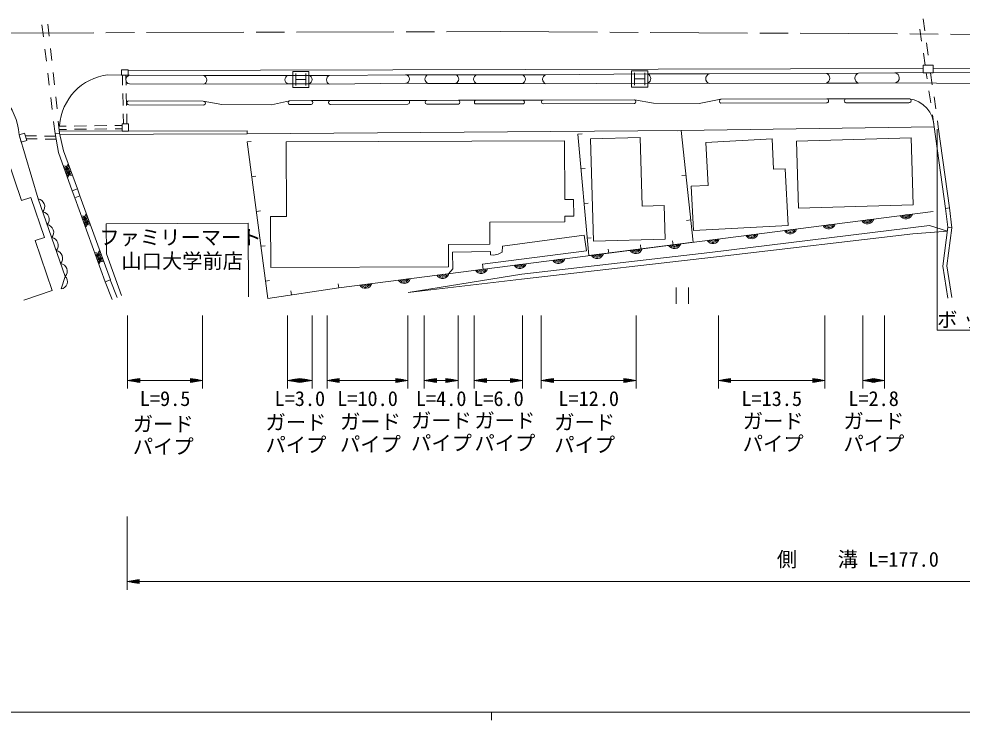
# Model space of a CAD drawing. Units: millimetres, scale not verified. Extents: x 40000 to 680000, y 20000 to 380000.
# Drawn here: x 109717 to 226012, y 204000 to 290405 of the extents above; entities that cross this region are included whole.
import ezdxf
from ezdxf.enums import TextEntityAlignment as Align

# ---------------------------------------------------------------- set-up
doc = ezdxf.new("R2010")
doc.units = ezdxf.units.MM
doc.header["$LTSCALE"] = 1000
doc.linetypes.add('CHAIN', pattern=[18.5, 12, -1.5, 3.5, -1.5])
for name, color, linetype, lineweight in [('M-BGD', 7, 'Continuous', 13), ('M-BMK', 2, 'CHAIN', 13), ('M-STR-HTXT', 7, 'Continuous', 13), ('M-STR-STRC', 7, 'Continuous', 13), ('M-STR-STRD', 7, 'Continuous', 13), ('M-TTL-BAND', 7, 'Continuous', 13)]:
    doc.layers.add(name, color=color, linetype=linetype, lineweight=lineweight)
doc.styles.add('ＭＳ ゴシック', font='')
doc.styles.get('ＭＳ ゴシック').set_extended_font_data('MS Gothic')

msp = doc.modelspace()

# ---------------------------------------------------------------- linework, layer by layer
at = {"layer": 'M-BGD'}
for p, q in [((112746, 288182), (112566, 289671)), ((113448, 288259), (113286, 289750)), ((221188, 290405), (221398, 288920)), ((221019, 287667), (220801, 289151)), ((221608, 287434), (221817, 285949)), ((113106, 285204), (112926, 286693)), ((113772, 285277), (113610, 286768)), ((221455, 284699), (221237, 286183)), ((114096, 282294), (113934, 283785)), ((123164, 284029), (221200, 284299)), ((221702, 283022), (221592, 283768)), ((222125, 283769), (222335, 282284)), ((113465, 282225), (113285, 283715)), ((122511, 282223), (122483, 283485)), ((122938, 282221), (122910, 283480)), ((123343, 282385), (132477, 282340)), ((132477, 282340), (142889, 282389)), ((142889, 282389), (145460, 282411)), ((145460, 282411), (148011, 282376)), ((148011, 282376), (157433, 282465)), ((157433, 282465), (160128, 282456)), ((160128, 282456), (163608, 282456)), ((163608, 282456), (166158, 282456)), ((166158, 282456), (171789, 282456)), ((171789, 282456), (174679, 282415)), ((174679, 282415), (187271, 282503)), ((187271, 282503), (194850, 282439)), ((194850, 282439), (209282, 282495)), ((209282, 282495), (213251, 282492)), ((213251, 282492), (217744, 282536)), ((217744, 282536), (227958, 282454)), ((222138, 280054), (221920, 281538)), ((113825, 279247), (113645, 280736)), ((114419, 279312), (114258, 280803)), ((122567, 279724), (122534, 281224)), ((122994, 279722), (122961, 281222)), ((123282, 280293), (132456, 280266)), ((143076, 280323), (145787, 280330)), ((145787, 280330), (148123, 280336)), ((148107, 280336), (157666, 280360)), ((157666, 280360), (160012, 280366)), ((160012, 280366), (163931, 280376)), ((163931, 280376), (166111, 280382)), ((166096, 280382), (171820, 280396)), ((171819, 280396), (174347, 280403)), ((174347, 280403), (185601, 280431)), ((196269, 280506), (209322, 280541)), ((209322, 280541), (211724, 280547)), ((211724, 280547), (219445, 280568)), ((222545, 280799), (222755, 279313)), ((123281, 279817), (132455, 279790)), ((143077, 279859), (145765, 279866)), ((148109, 279872), (157680, 279896)), ((160020, 279902), (163917, 279912)), ((166104, 279918), (171790, 279932)), ((174343, 279939), (185603, 279967)), ((196270, 280014), (209301, 280049)), ((211680, 280055), (219447, 280076)), ((122618, 277462), (122590, 278724)), ((123045, 277463), (123017, 278722)), ((222573, 277086), (222356, 278570)), ((114185, 276269), (114005, 277758)), ((114743, 276329), (114581, 277821)), ((115549, 277189), (114651, 277179)), ((115572, 276783), (114695, 276773)), ((118049, 277218), (116549, 277201)), ((118072, 276812), (116572, 276795)), ((120549, 277247), (119049, 277229)), ((120572, 276841), (119072, 276823)), ((122448, 277268), (121549, 277258)), ((122449, 276862), (121572, 276852)), ((223944, 267039), (222573, 277086)), ((222965, 277828), (223064, 277123)), ((224440, 267107), (223064, 277123)), ((109749, 276134), (112099, 268234)), ((110520, 276009), (111881, 275986)), ((110630, 275640), (111967, 275618)), ((112880, 275969), (114241, 275947)), ((114719, 276554), (137858, 276621)), ((114779, 276168), (137859, 276234)), ((137858, 276621), (137859, 276234)), ((178648, 276184), (179146, 276228)), ((191370, 276643), (190873, 276590)), ((112967, 275601), (114305, 275578)), ((137867, 275236), (138363, 275301)), ((142664, 275242), (176992, 275384)), ((180563, 263020), (180193, 275613)), ((115221, 274162), (116929, 269457)), ((138434, 270953), (138930, 271019)), ((179027, 271911), (179525, 271956)), ((191957, 271139), (191459, 271086)), ((116299, 269228), (116929, 269457)), ((116299, 269228), (116616, 268355)), ((116929, 269457), (117246, 268583)), ((110025, 268012), (111204, 268415)), ((111204, 268415), (112891, 263482)), ((116616, 268355), (117246, 268583)), ((120368, 258021), (116616, 268355)), ((117246, 268583), (120998, 258249)), ((179406, 267639), (179904, 267683)), ((139001, 266670), (139497, 266736)), ((149167, 257274), (222446, 266685)), ((223944, 267039), (224440, 267107)), ((224265, 264728), (223944, 267039)), ((224440, 267107), (224761, 264662)), ((120497, 265171), (137997, 265221)), ((120497, 265171), (120508, 261471)), ((137997, 265221), (138023, 256139)), ((192543, 265635), (192046, 265582)), ((192899, 264315), (204572, 264938)), ((224761, 264662), (224265, 264728)), ((111712, 263079), (112891, 263482)), ((179784, 263367), (180282, 263411)), ((190373, 262566), (190309, 263062)), ((139568, 262388), (140064, 262453)), ((182438, 261547), (182374, 262043)), ((186405, 262057), (186341, 262552)), ((120508, 261471), (122379, 256317)), ((120368, 258021), (120998, 258249)), ((120992, 258265), (121854, 256067)), ((120368, 258021), (121231, 255822)), ((140136, 258105), (140631, 258170)), ((149167, 257274), (149093, 257768)), ((190760, 257306), (190760, 255306)), ((192260, 257306), (192260, 255306)), ((143335, 256400), (143261, 256895))]:
    msp.add_line(p, q, dxfattribs=at)
for points in [[(122370, 283487), (123175, 283477), (123183, 284110), (122378, 284120)], [(221201, 283768), (222423, 283770), (222421, 284700), (221200, 284698)], [(122450, 276576), (123218, 276579), (123216, 277464), (122447, 277462)], [(109749, 276134), (110021, 275218), (110695, 275419), (110423, 276334)], [(205608, 275326), (219727, 275747), (219973, 267494), (205854, 267073)]]:
    msp.add_lwpolyline(points, close=True, dxfattribs=at)
for points in [[(222422, 284302), (227978, 284317), (252065, 283935), (260860, 282814)], [(132456, 280266), (134759, 279851), (140870, 279802), (143076, 280323)], [(185601, 280431), (187977, 280022), (193599, 279998), (196269, 280506)], [(137859, 276234), (191370, 276643), (222573, 277086)], [(105300, 255707), (98289, 276336), (107367, 275788), (110025, 268012)], [(116299, 269228), (114591, 273934), (114185, 276269), (114743, 276329), (115221, 274162)], [(191370, 276643), (192837, 262883), (179974, 261231), (178648, 276184)], [(180193, 275613), (186320, 275793), (186570, 267312), (189280, 267392), (189401, 263280), (180563, 263020)], [(149167, 257274), (140419, 255963), (137867, 275236)], [(142664, 275242), (142702, 266072), (140752, 266064), (140777, 259778), (162694, 259869), (162683, 262617), (167791, 262638), (167780, 265361), (177033, 265399), (177030, 266079), (178122, 266083), (178114, 268138), (177021, 268133), (176992, 275384)], [(192899, 264315), (192608, 269782), (194681, 269893), (194399, 275176), (202573, 275612), (202773, 271871), (204198, 271947), (204572, 264938)], [(114937, 257127), (115424, 258679), (112099, 268234)], [(224201, 264246), (221982, 264927), (194915, 261609), (171739, 258951), (157712, 256697)], [(157712, 256697), (171705, 258346), (196799, 261222), (219942, 263930), (224201, 264246)], [(224237, 256012), (223628, 259955), (224265, 264728)], [(224731, 256088), (224133, 259960), (224761, 264662)], [(111712, 263079), (113807, 256950), (110314, 255737)], [(166967, 259560), (166874, 260165), (179690, 261830), (179421, 263765), (169347, 262402), (169296, 261679), (168825, 261410), (168287, 261309), (167883, 261326), (167867, 261746), (163191, 261645), (163225, 259610), (162682, 259010)]]:
    msp.add_lwpolyline(points, dxfattribs=at)
for centre, radius, start, end in [((217647, 283149), 620, 278.97301, 82.15779), ((123480, 282929), 561, 103.51485, 255.92889), ((132311, 282886), 571, 286.91814, 72.52559), ((143060, 282906), 544, 109.33811, 251.64972), ((145327, 282925), 531, 284.56608, 76.42175), ((148211, 282911), 570, 111.54718, 249.5313), ((157335, 282997), 541, 280.44925, 80.62922), ((160360, 282987), 580, 113.60128, 246.39872), ((163363, 282987), 586, 294.77776, 65.22224), ((166341, 282987), 562, 108.98274, 251.01726), ((171604, 282987), 563, 289.19264, 70.80736), ((174889, 282974), 598, 111.44193, 249.36504), ((187014, 283059), 613, 294.83512, 65.97185), ((195011, 283035), 617, 105.60927, 254.83079), ((209056, 283089), 636, 290.86821, 69.57185), ((213417, 283107), 637, 106.25236, 254.87844), ((123252, 280055), 240, 82.80151, 276.85385), ((143149, 280091), 243, 107.42069, 252.87206), ((145722, 280100), 238, 280.40105, 74.24281), ((148115, 280104), 232, 88.19266, 271.8465), ((157666, 280128), 232, 273.61181, 90.0012), ((160027, 280134), 232, 93.72911, 268.10078), ((163865, 280146), 239, 282.34003, 74.13034), ((166104, 280150), 232, 88.27167, 269.99059), ((171820, 280163), 233, 262.54056, 90.36613), ((174367, 280171), 233, 95.10034, 264.13506), ((185540, 280199), 240, 285.00631, 75.28644), ((196347, 280260), 258, 107.62362, 252.68332), ((209293, 280296), 247, 271.74265, 83.24545), ((211733, 280298), 249, 92.23898, 257.71542), ((219474, 280322), 247, 263.66676, 96.64018), ((218960, 276985), 3615, 1.59578, 82.28277), ((132471, 280028), 238, 266.19508, 93.46029), ((115151, 271474), 812, 312.57444, 87.33471), ((116369, 271916), 812, 132.57444, 267.33471), ((116369, 271916), 650, 138.69023, 261.21892), ((116369, 271916), 488, 149.82292, 250.08624), ((115151, 271474), 650, 318.69023, 81.21892), ((115151, 271474), 488, 329.82292, 70.08624), ((115151, 271474), 325, 4.01221, 35.89695), ((116369, 271916), 325, 184.01221, 215.89695), ((111941, 267286), 961, 317.84935, 80.52929), ((112495, 265694), 961, 317.84935, 80.52929), ((118597, 265779), 812, 132.57444, 267.33471), ((219093, 266570), 812, 209.93848, 344.69875), ((219093, 266570), 650, 216.05427, 338.58296), ((117379, 265337), 812, 312.57444, 87.33471), ((117379, 265337), 650, 318.69023, 81.21892), ((117379, 265337), 488, 329.82292, 70.08624), ((117379, 265337), 325, 4.01221, 35.89695), ((118597, 265779), 650, 138.69023, 261.21892), ((118597, 265779), 488, 149.82292, 250.08624), ((118597, 265779), 325, 184.01221, 215.89695), ((214332, 265958), 812, 209.93848, 344.69875), ((214332, 265958), 650, 216.05427, 338.58296), ((214332, 265958), 488, 227.18696, 327.45027), ((214332, 265958), 325, 261.37625, 293.26098), ((219093, 266570), 488, 227.18696, 327.45027), ((219093, 266570), 325, 261.37625, 293.26098), ((113049, 264101), 961, 317.84935, 80.52929), ((204810, 264735), 812, 209.93848, 344.69875), ((204810, 264735), 650, 216.05427, 338.58296), ((204810, 264735), 488, 227.18696, 327.45027), ((204810, 264735), 325, 261.37625, 293.26098), ((209571, 265347), 812, 209.93848, 344.69875), ((209571, 265347), 650, 216.05427, 338.58296), ((209571, 265347), 488, 227.18696, 327.45027), ((209571, 265347), 325, 261.37625, 293.26098), ((113604, 262509), 961, 317.84935, 80.52929), ((195289, 263513), 812, 209.93848, 344.69875), ((195289, 263513), 650, 216.05427, 338.58296), ((195289, 263513), 488, 227.18696, 327.45027), ((195289, 263513), 325, 261.37625, 293.26098), ((200050, 264124), 812, 209.93848, 344.69875), ((200050, 264124), 650, 216.05427, 338.58296), ((200050, 264124), 488, 227.18696, 327.45027), ((200050, 264124), 325, 261.37625, 293.26098), ((114158, 260916), 961, 317.84935, 80.52929), ((120235, 261267), 812, 132.57444, 267.33471), ((120235, 261267), 650, 138.69023, 261.21892), ((185767, 262290), 812, 209.93848, 344.69875), ((185767, 262290), 650, 216.05427, 338.58296), ((185767, 262290), 488, 227.18696, 327.45027), ((185767, 262290), 325, 261.37625, 293.26098), ((190528, 262901), 812, 209.93848, 344.69875), ((190528, 262901), 650, 216.05427, 338.58296), ((190528, 262901), 488, 227.18696, 327.45027), ((190528, 262901), 325, 261.37625, 293.26098), ((119018, 260825), 812, 312.57444, 87.33471), ((119018, 260825), 650, 318.69023, 81.21892), ((119018, 260825), 488, 329.82292, 70.08624), ((119018, 260825), 325, 4.01221, 35.89695), ((120235, 261267), 488, 149.82292, 250.08624), ((120235, 261267), 325, 184.01221, 215.89695), ((176245, 261067), 812, 209.93848, 344.69875), ((176245, 261067), 650, 216.05427, 338.58296), ((176245, 261067), 488, 227.18696, 327.45027), ((176245, 261067), 325, 261.37625, 293.26098), ((181006, 261678), 812, 209.93848, 344.69875), ((181006, 261678), 650, 216.05427, 338.58296), ((181006, 261678), 488, 227.18696, 327.45027), ((181006, 261678), 325, 261.37625, 293.26098), ((114712, 259324), 961, 317.84935, 80.52929), ((166723, 259844), 812, 209.93848, 344.69875), ((166723, 259844), 650, 216.05427, 338.58296), ((166723, 259844), 488, 227.18696, 327.45027), ((166723, 259844), 325, 261.37625, 293.26098), ((171484, 260455), 812, 209.93848, 344.69875), ((171484, 260455), 650, 216.05427, 338.58296), ((171484, 260455), 488, 227.18696, 327.45027), ((171484, 260455), 325, 261.37625, 293.26098), ((114788, 258026), 912, 279.39155, 45.71407), ((157202, 258621), 812, 209.93848, 344.69875), ((157202, 258621), 650, 216.05427, 338.58296), ((157202, 258621), 488, 227.18696, 327.45027), ((157202, 258621), 325, 261.37625, 293.26098), ((161962, 259232), 812, 209.93848, 344.69875), ((161962, 259232), 650, 216.05427, 338.58296), ((161962, 259232), 488, 227.18696, 327.45027), ((161962, 259232), 325, 261.37625, 293.26098), ((152441, 258009), 812, 209.93848, 344.69875), ((152441, 258009), 650, 216.05427, 338.58296), ((152441, 258009), 488, 227.18696, 327.45027), ((152441, 258009), 325, 261.37625, 293.26098)]:
    msp.add_arc(centre, radius, start, end, dxfattribs=at)
at = {"layer": 'M-BMK'}
msp.add_lwpolyline([(69959, 288545), (169061, 288845), (269087, 288248), (327674, 287172), (332910, 247015)], dxfattribs=at)
at = {"layer": 'M-STR-HTXT'}
for p, q in [((222917, 276817), (222917, 252042)), ((123118, 253854), (123118, 244854)), ((132374, 253854), (132374, 244854)), ((142851, 253854), (142851, 244854)), ((145865, 253854), (145865, 244854)), ((147715, 253854), (147715, 244854)), ((157689, 253854), (157689, 244854)), ((159698, 253854), (159698, 244854)), ((163860, 253854), (163860, 244854)), ((165870, 253854), (165870, 244854)), ((171825, 253854), (171825, 244854)), ((174122, 253854), (174122, 244854)), ((185818, 253854), (185818, 244854)), ((195972, 253854), (195972, 244854)), ((209104, 253854), (209104, 244854)), ((213768, 253854), (213768, 244854)), ((216423, 253854), (216423, 244854)), ((222917, 252042), (248117, 252042)), ((123118, 245854), (124618, 246104)), ((123118, 245854), (124618, 245604)), ((123118, 245854), (124618, 245854)), ((124618, 245904), (123418, 245904)), ((124618, 245804), (123418, 245804)), ((123718, 245954), (124618, 245954)), ((123718, 245754), (124618, 245754)), ((124618, 246004), (124018, 246004)), ((124618, 245704), (124018, 245704)), ((124318, 246054), (124618, 246054)), ((124318, 245654), (124618, 245654)), ((124618, 245604), (124618, 246104)), ((124618, 245854), (130874, 245854)), ((132374, 245854), (130874, 246104)), ((130874, 246104), (130874, 245604)), ((131174, 246054), (130874, 246054)), ((130874, 246004), (131474, 246004)), ((131774, 245954), (130874, 245954)), ((130874, 245904), (132074, 245904)), ((132374, 245854), (130874, 245604)), ((132374, 245854), (130874, 245854)), ((130874, 245804), (132074, 245804)), ((131774, 245754), (130874, 245754)), ((130874, 245704), (131474, 245704)), ((131174, 245654), (130874, 245654)), ((142851, 245854), (144351, 246104)), ((142851, 245854), (144351, 245604)), ((142851, 245854), (144351, 245854)), ((144351, 245904), (143151, 245904)), ((144351, 245804), (143151, 245804)), ((143451, 245954), (144351, 245954)), ((143451, 245754), (144351, 245754)), ((144351, 246004), (143751, 246004)), ((144351, 245704), (143751, 245704)), ((144051, 246054), (144351, 246054)), ((144051, 245654), (144351, 245654)), ((144351, 245604), (144351, 246104)), ((144351, 245854), (144365, 245854)), ((145865, 245854), (144365, 246104)), ((144365, 246104), (144365, 245604)), ((144665, 246054), (144365, 246054)), ((144365, 246004), (144965, 246004)), ((145265, 245954), (144365, 245954)), ((144365, 245904), (145565, 245904)), ((145865, 245854), (144365, 245604)), ((145865, 245854), (144365, 245854)), ((144365, 245804), (145565, 245804)), ((145265, 245754), (144365, 245754)), ((144365, 245704), (144965, 245704)), ((144665, 245654), (144365, 245654)), ((147715, 245854), (149215, 246104)), ((147715, 245854), (149215, 245604)), ((147715, 245854), (149215, 245854)), ((149215, 245904), (148015, 245904)), ((149215, 245804), (148015, 245804)), ((148315, 245954), (149215, 245954)), ((148315, 245754), (149215, 245754)), ((149215, 246004), (148615, 246004)), ((149215, 245704), (148615, 245704)), ((148915, 246054), (149215, 246054)), ((148915, 245654), (149215, 245654)), ((149215, 245604), (149215, 246104)), ((149215, 245854), (156189, 245854)), ((157689, 245854), (156189, 246104)), ((156189, 246104), (156189, 245604)), ((156489, 246054), (156189, 246054)), ((156189, 246004), (156789, 246004)), ((157089, 245954), (156189, 245954)), ((156189, 245904), (157389, 245904)), ((157689, 245854), (156189, 245604)), ((157689, 245854), (156189, 245854)), ((156189, 245804), (157389, 245804)), ((157089, 245754), (156189, 245754)), ((156189, 245704), (156789, 245704)), ((156489, 245654), (156189, 245654)), ((159698, 245854), (161198, 246104)), ((159698, 245854), (161198, 245604)), ((159698, 245854), (161198, 245854)), ((161198, 245904), (159998, 245904)), ((161198, 245804), (159998, 245804)), ((160298, 245954), (161198, 245954)), ((160298, 245754), (161198, 245754)), ((161198, 246004), (160598, 246004)), ((161198, 245704), (160598, 245704)), ((160898, 246054), (161198, 246054)), ((160898, 245654), (161198, 245654)), ((161198, 245604), (161198, 246104)), ((161198, 245854), (162360, 245854)), ((163860, 245854), (162360, 246104)), ((162360, 246104), (162360, 245604)), ((162660, 246054), (162360, 246054)), ((162360, 246004), (162960, 246004)), ((163260, 245954), (162360, 245954)), ((162360, 245904), (163560, 245904)), ((163860, 245854), (162360, 245604)), ((163860, 245854), (162360, 245854)), ((162360, 245804), (163560, 245804)), ((163260, 245754), (162360, 245754)), ((162360, 245704), (162960, 245704)), ((162660, 245654), (162360, 245654)), ((165870, 245854), (167370, 246104)), ((165870, 245854), (167370, 245604)), ((165870, 245854), (167370, 245854)), ((167370, 245904), (166170, 245904)), ((167370, 245804), (166170, 245804)), ((166470, 245954), (167370, 245954)), ((166470, 245754), (167370, 245754)), ((167370, 246004), (166770, 246004)), ((167370, 245704), (166770, 245704)), ((167070, 246054), (167370, 246054)), ((167070, 245654), (167370, 245654)), ((167370, 245604), (167370, 246104)), ((167370, 245854), (170325, 245854)), ((171825, 245854), (170325, 246104)), ((170325, 246104), (170325, 245604)), ((170625, 246054), (170325, 246054)), ((170325, 246004), (170925, 246004)), ((171225, 245954), (170325, 245954)), ((170325, 245904), (171525, 245904)), ((171825, 245854), (170325, 245604)), ((171825, 245854), (170325, 245854)), ((170325, 245804), (171525, 245804)), ((171225, 245754), (170325, 245754)), ((170325, 245704), (170925, 245704)), ((170625, 245654), (170325, 245654)), ((174122, 245854), (175622, 246104)), ((174122, 245854), (175622, 245604)), ((174122, 245854), (175622, 245854)), ((175622, 245904), (174422, 245904)), ((175622, 245804), (174422, 245804)), ((174722, 245954), (175622, 245954)), ((174722, 245754), (175622, 245754)), ((175622, 246004), (175022, 246004)), ((175622, 245704), (175022, 245704)), ((175322, 246054), (175622, 246054)), ((175322, 245654), (175622, 245654)), ((175622, 245604), (175622, 246104)), ((175622, 245854), (184318, 245854)), ((185818, 245854), (184318, 246104)), ((184318, 246104), (184318, 245604)), ((184618, 246054), (184318, 246054)), ((184318, 246004), (184918, 246004)), ((185218, 245954), (184318, 245954)), ((184318, 245904), (185518, 245904)), ((185818, 245854), (184318, 245604)), ((185818, 245854), (184318, 245854)), ((184318, 245804), (185518, 245804)), ((185218, 245754), (184318, 245754)), ((184318, 245704), (184918, 245704)), ((184618, 245654), (184318, 245654)), ((195972, 245854), (197472, 246104)), ((195972, 245854), (197472, 245604)), ((195972, 245854), (197472, 245854)), ((197472, 245904), (196272, 245904)), ((197472, 245804), (196272, 245804)), ((196572, 245954), (197472, 245954)), ((196572, 245754), (197472, 245754)), ((197472, 246004), (196872, 246004)), ((197472, 245704), (196872, 245704)), ((197172, 246054), (197472, 246054)), ((197172, 245654), (197472, 245654)), ((197472, 245604), (197472, 246104)), ((197472, 245854), (207604, 245854)), ((209104, 245854), (207604, 246104)), ((207604, 246104), (207604, 245604)), ((207904, 246054), (207604, 246054)), ((207604, 246004), (208204, 246004)), ((208504, 245954), (207604, 245954)), ((207604, 245904), (208804, 245904)), ((209104, 245854), (207604, 245604)), ((209104, 245854), (207604, 245854)), ((207604, 245804), (208804, 245804)), ((208504, 245754), (207604, 245754)), ((207604, 245704), (208204, 245704)), ((207904, 245654), (207604, 245654)), ((213768, 245854), (215268, 246104)), ((213768, 245854), (215268, 245604)), ((213768, 245854), (215268, 245854)), ((215268, 245904), (214068, 245904)), ((215268, 245804), (214068, 245804)), ((214368, 245954), (215268, 245954)), ((214368, 245754), (215268, 245754)), ((215268, 246004), (214668, 246004)), ((215268, 245704), (214668, 245704)), ((216423, 245854), (214923, 246104)), ((214923, 246104), (214923, 245604)), ((215223, 246054), (214923, 246054)), ((214923, 246004), (215523, 246004)), ((215823, 245954), (214923, 245954)), ((214923, 245904), (216123, 245904)), ((216423, 245854), (214923, 245604)), ((216423, 245854), (214923, 245854)), ((214923, 245804), (216123, 245804)), ((215823, 245754), (214923, 245754)), ((214923, 245704), (215523, 245704)), ((215223, 245654), (214923, 245654)), ((214968, 246054), (215268, 246054)), ((214968, 245654), (215268, 245654)), ((215268, 245604), (215268, 246104)), ((123066, 229070), (123066, 220070)), ((123066, 221070), (124566, 221320)), ((123066, 221070), (124566, 220820)), ((123066, 221070), (124566, 221070)), ((124566, 221120), (123366, 221120)), ((124566, 221020), (123366, 221020)), ((123666, 221170), (124566, 221170)), ((123666, 220970), (124566, 220970)), ((124566, 221220), (123966, 221220)), ((124266, 221270), (124566, 221270)), ((124566, 220820), (124566, 221320)), ((124566, 221070), (301750, 221070)), ((124566, 220920), (123966, 220920)), ((124266, 220870), (124566, 220870))]:
    msp.add_line(p, q, dxfattribs=at)
at = {"layer": 'M-STR-STRC'}
for p, q in [((143477, 281932), (143477, 283932)), ((143477, 283932), (145477, 283932)), ((145477, 283932), (145477, 281932)), ((185259, 282006), (185259, 284006)), ((185259, 284006), (187259, 284006)), ((187259, 284006), (187259, 282006)), ((143852, 283682), (143852, 282182)), ((143852, 282932), (145102, 282932)), ((145102, 283682), (145102, 282182)), ((185634, 283756), (185634, 282256)), ((185634, 283006), (186884, 283006)), ((186884, 283756), (186884, 282256)), ((145477, 281932), (143477, 281932)), ((187259, 282006), (185259, 282006))]:
    msp.add_line(p, q, dxfattribs=at)
at = {"layer": 'M-STR-STRD'}
msp.add_lwpolyline([(120688, 283508), (123348, 283475), (132482, 283430), (142880, 283419), (145452, 283441), (148001, 283441), (157423, 283530), (160128, 283519), (163608, 283519), (166158, 283519), (171789, 283519), (174671, 283530), (187263, 283619), (194845, 283630), (209278, 283685), (213239, 283718), (217732, 283763), (227981, 283778)], dxfattribs=at)
for centre, radius, start, end in [((102066, 275551), 7705, 4.33847, 78.88616), ((121467, 276817), 6736, 96.64254, 176.13827)]:
    msp.add_arc(centre, radius, start, end, dxfattribs=at)
at = {"layer": 'M-TTL-BAND'}
for p, q in [((40000, 205000), (579000, 205000)), ((168000, 205000), (168000, 204000))]:
    msp.add_line(p, q, dxfattribs=at)

# ---------------------------------------------------------------- texts
at = {"layer": 'M-BGD', "style": 'ＭＳ ゴシック'}
for s, p in [('ファミリーマート', (129641, 262023)), ('山口大学前店', (129855, 259107))]:
    msp.add_text(s, height=1833, dxfattribs=at).set_placement(p, align=Align.BOTTOM_CENTER)
at = {"layer": 'M-STR-HTXT', "style": 'ＭＳ ゴシック'}
for s, p in [('L=9.5', (127746, 242154)), ('L=3.0', (144358, 242154)), ('L=10.0', (152702, 242154)), ('L=4.0', (161779, 242154)), ('L=6.0', (168848, 242154)), ('L=12.0', (179970, 242154)), ('L=13.5', (202538, 242154)), ('L=2.8', (215095, 242154)), ('ガード', (153061, 239307)), ('ガード', (161815, 239451)), ('ガード', (169637, 239451)), ('ガード', (202717, 239379)), ('ガード', (215131, 239379)), ('ガード', (127515, 239020)), ('ガード', (143876, 239235)), ('ガード', (179468, 239235)), ('パイプ', (127515, 236237)), ('パイプ', (143876, 236453)), ('パイプ', (153061, 236524)), ('パイプ', (161815, 236668)), ('パイプ', (169637, 236668)), ('パイプ', (179468, 236453)), ('パイプ', (202717, 236596)), ('パイプ', (215131, 236596)), ('側\u3000\u3000溝 L=177.0', (213158, 222353))]:
    msp.add_text(s, height=1833, dxfattribs=at).set_placement(p, align=Align.BOTTOM_CENTER)
at = {"layer": 'M-STR-HTXT', "insert": (235617, 252242), "char_height": 1833, "attachment_point": 8, "style": 'ＭＳ ゴシック'}
msp.add_mtext('\\T1.27;ボックス\u3000L=24.0', dxfattribs=at)

doc.saveas('drawing.dxf')
